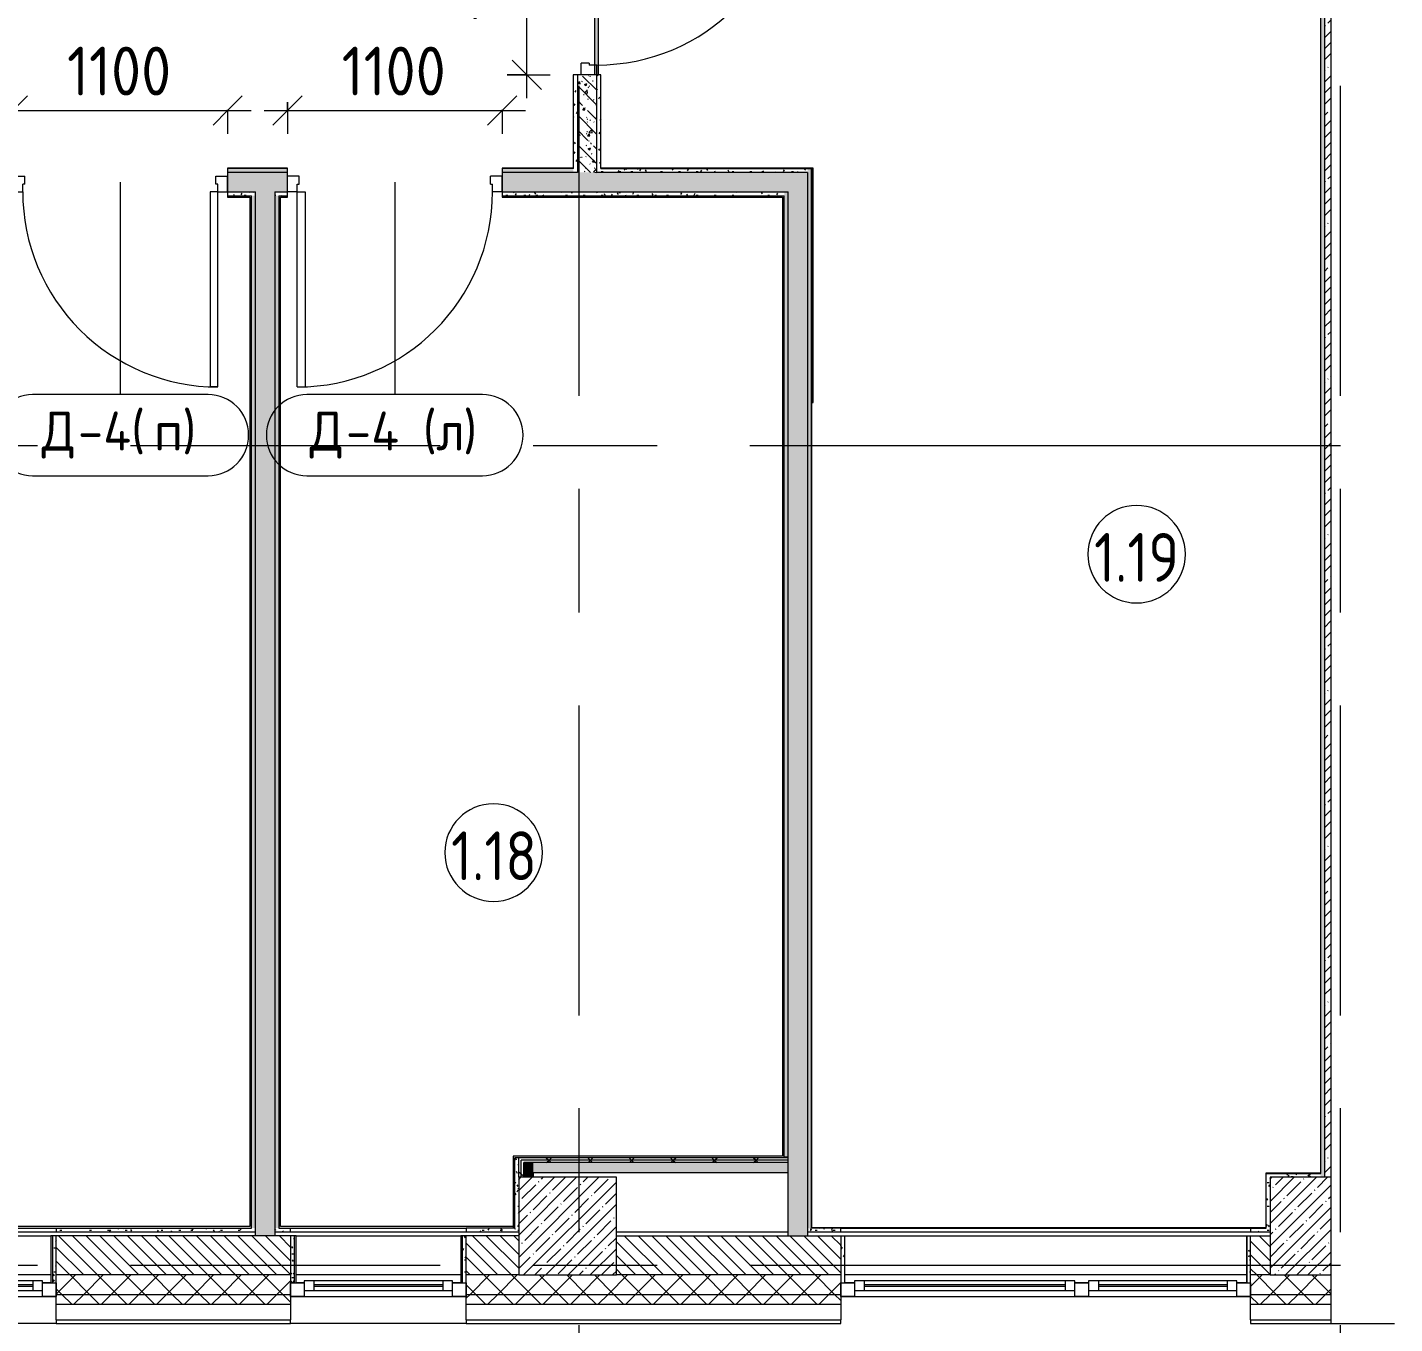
# Model space of a CAD drawing. Header units: millimetres. Extents: x 35848 to 85156, y -2706 to 28205.
# Drawn here: x 77832 to 84838, y 3300 to 9943 of the extents above; entities that cross this region are included whole.
import ezdxf

# ---------------------------------------------------------------- set-up
doc = ezdxf.new("R2010")
doc.units = ezdxf.units.MM
doc.linetypes.add('Осевая', pattern=[3175, 635, -476.25, 1587.5, -476.25])
for name, color, linetype, lineweight in [('A-ANNO-DIMS', 7, 'Continuous', 9), ('A-ANNO-DIMS-100', 7, 'Continuous', 9), ('A-AREA-IDEN', 7, 'Continuous', 9), ('A-DETL-GENF', 7, 'Continuous', 9), ('A-DOOR-IDEN', 7, 'Continuous', 9), ('A-GLAZ', 7, 'Continuous', 9), ('A-GLAZ-1', 7, 'Continuous', 13), ('A-WALL', 7, 'Continuous', 9), ('I-WALL', 7, 'Continuous', 9), ('S-COLS', 7, 'Continuous', 9), ('Ограждение', 7, 'Continuous', 9), ('Оси', 7, 'Continuous', 9), ('Оси-2', 7, 'Осевая', 9), ('Поручни', 7, 'Continuous', 9)]:
    doc.layers.add(name, color=color, linetype=linetype, lineweight=lineweight)
for name, color, linetype, lineweight, true_color in [('A-DOOR-1', 1, 'Continuous', 9, 0xff0000), ('A-DOOR-2', 1, 'Continuous', 13, 0xff0000), ('A-DOOR-FRAM-1', 1, 'Continuous', 13, 0xff0000), ('A-WALL-1', 7, 'Continuous', 9, 0x3c3c3c), ('A-WALL-FNSH-1', 7, 'Continuous', 9, 0x3c3c3c)]:
    doc.layers.add(name, color=color, linetype=linetype, lineweight=lineweight, true_color=true_color)
doc.styles.add('GOST Common', font='GOST_Common.ttf', dxfattribs={"height": 200})
doc.styles.add('GOST Common_1', font='GOST_Common.ttf', dxfattribs={"width": 0.9, "height": 250})
doc.styles.add('ISOCPEUR', font='isocpeur.ttf', dxfattribs={"width": 0.9, "height": 250})
doc.dimstyles.new('ISO-2_5_0_9К_БОЛЬШОЙ', dxfattribs={"dimscale": 304.8, "dimtxt": 248.995294, "dimasz": 0.492126, "dimexe": 0.393701, "dimexo": 0.984252, "dimgap": 0, "dimtad": 1, "dimdec": 0, "dimrnd": 10, "dimzin": 0, "dimdsep": 46, "dimtxsty": 'ISOCPEUR', "dimblk1": 'OBLIQUE', "dimblk2": 'OBLIQUE', "dimsah": 1, "dimcen": 0.09, "dimdle": 0.393701, "dimazin": 0, "dimtfac": 1, "dimtdec": 4, "dimtix": 1, "dimtmove": 0, "dimatfit": 3, "dimfxl": 1, "dimtvp": 1, "dimtolj": 1, "dimtzin": 0, "dimarcsym": 2})
pattern_1 = [(45, (0, 0), (-70.71068, 70.71068), []), (135, (0, 0), (-70.71068, -70.71068), [])]
pattern_2 = [(135, (0, 0), (-75.43415, -75.43415), [106.68, -17.78, 3.556, -17.78]), (135, (0, 75.39), (-75.43415, -75.43415), []), (50, (0, 0), (127.52922, -11.15758), [13.335, -146.685]), (355, (0, 0), (-24.66966, 133.74002), [10.668, -117.348]), (100.451, (10.63, -0.93), (102.85973, 122.58178), [11.333, -124.663]), (46.184, (0, 35.56), (189.75516, -29.43036), [20.002, -220.027]), (96.636, (15.81, 33.1), (166.1822, 173.1996), [17, -186.995]), (351.184, (0, 35.56), (166.18393, 173.19757), [16.002, -176.022]), (21, (17.78, 26.67), (106.13027, -71.58603), [13.335, -146.685]), (326, (17.78, 26.67), (43.26188, 128.93175), [10.668, -117.348]), (71.451, (26.62, 20.7), (149.39198, 57.34505), [11.333, -124.663]), (37.5, (0, 0), (2.162228, 59.188357), [3.353, -112.573, 3.353, -115.773, -117.793]), (37.5, (0, 0), (2.162228, 59.188357), [-235.052, 3.353, -114.44]), (7.5, (0, 0), (46.773857, 70.12615), [3.353, -64.567, 3.353, -109.906, -44.894]), (7.5, (0, 0), (46.773857, 70.12615), [-181.178, 3.353, -41.542]), (327.5, (-39.65, 0), (94.91367, -4.010093), [3.353, -41.097, 3.353, -135.331, -184.023]), (327.5, (-39.65, 0), (94.91367, -4.010093), [-183.134, 3.353, -180.67]), (317.5, (-57.43, 0), (103.69057, 17.79882), [3.353, -54.432, 3.353, -88.748, -130.683]), (317.5, (-57.43, 0), (103.69057, 17.79882), [-149.885, 3.353, -127.33])]
pattern_3 = [(0, (0, 0), (121.92, 30.48), [10.058, -81.382, 10.058, -81.382, -487.68]), (0, (0, 0), (121.92, 30.48), [-182.88, 10.058, -172.822, 10.058, -81.382, -213.36]), (0, (0, 0), (121.92, 30.48), [-457.2, 10.058, -50.902, 10.058, -142.342]), (120, (45.72, 15.24), (-87.356454, 90.345817), [10.058, -81.382, 10.058, -81.382, -487.68]), (120, (45.72, 15.24), (-87.356454, 90.345817), [-182.88, 10.058, -172.822, 10.058, -81.382, -213.36]), (120, (45.72, 15.24), (-87.356454, 90.345817), [-457.2, 10.058, -50.902, 10.058, -142.342]), (240, (60.96, 76.2), (-34.563546, -120.825817), [10.058, -81.382, 10.058, -81.382, -487.68]), (240, (60.96, 76.2), (-34.563546, -120.825817), [-182.88, 10.058, -172.822, 10.058, -81.382, -213.36]), (240, (60.96, 76.2), (-34.563546, -120.825817), [-457.2, 10.058, -50.902, 10.058, -142.342])]
pattern_4 = [(45, (0, 0), (-106.06602, 106.06602), []), (135, (0, 0), (-106.06602, -106.06602), [])]

# ---------------------------------------------------------------- blocks, each defined once
blk = doc.blocks.new('BSC_Колонна _Прямоугольная - 500х500-V12-План заполнения и маркировки дверных проемов 1 этажа в осях 12-23')
at = {"layer": 'S-COLS'}
h = blk.add_hatch(dxfattribs=at)
h.set_pattern_fill('FP_14', color=256, style=0, pattern_type=2)
h.set_pattern_definition([(45, (-80600, -3800), (-57.02463, 57.02463), []), (45, (-80542.975, -3800), (-57.02463, 57.02463), [100.806, -20.161, 3.353, -16.808])])
h.paths.add_polyline_path([(-250, -250), (250, -250), (250, 250), (-250, 250), (-250, -110.8)])
for p, q in [((250, 250), (-250, 250)), ((-250, 250), (-250, -250)), ((250, -250), (250, 250)), ((-250, -250), (250, -250))]:
    blk.add_line(p, q, dxfattribs=at)
blk = doc.blocks.new('110_Дверь_СКБ_1Ст_Внутренняя1 - Д-4 _п_ 1100x2100h_су мгн 2-33304581-План заполнения и маркировки дверных проемов 1 этажа в осях 12-23')
at = {"layer": 'A-DOOR-1'}
blk.add_arc((-487.5, 50), 1000, 360, 90, dxfattribs=at)
at = {"layer": 'A-DOOR-2'}
for p, q in [((-487.5, 1050), (-447.5, 1050)), ((-487.5, 1050), (-487.5, 50)), ((-447.5, 50), (-447.5, 1050)), ((-487.5, 50), (-447.5, 50))]:
    blk.add_line(p, q, dxfattribs=at)
at = {"layer": 'A-DOOR-FRAM-1'}
for p, q in [((-487.5, 50), (-537.5, 50)), ((-537.5, 50), (-537.5, -30)), ((-487.5, 50), (-487.5, 10)), ((-487.5, 10), (-477.5, 10)), ((-477.5, 10), (-477.5, -30)), ((502.5, 10), (512.5, 10)), ((502.5, 10), (502.5, -30)), ((562.5, 50), (512.5, 50)), ((512.5, 50), (512.5, 10)), ((562.5, 50), (562.5, -30)), ((-477.5, -30), (-537.5, -30)), ((562.5, -30), (502.5, -30))]:
    blk.add_line(p, q, dxfattribs=at)
blk = doc.blocks.new('110_Дверь_СКБ_1Ст_Внутренняя1 - Д-4 _л_ 1100x2100h_су мгн-33293497-План заполнения и маркировки дверных проемов 1 этажа в осях 12-23')
at = {"layer": 'A-DOOR-1'}
blk.add_arc((512.5, 50), 1000, 90, 180, dxfattribs=at)
at = {"layer": 'A-DOOR-2'}
for p, q in [((512.5, 1050), (472.5, 1050)), ((472.5, 50), (472.5, 1050)), ((512.5, 1050), (512.5, 50)), ((512.5, 50), (472.5, 50))]:
    blk.add_line(p, q, dxfattribs=at)
at = {"layer": 'A-DOOR-FRAM-1'}
for p, q in [((-537.5, 50), (-537.5, -30)), ((-537.5, 50), (-487.5, 50)), ((-487.5, 50), (-487.5, 10)), ((-477.5, 10), (-487.5, 10)), ((-477.5, 10), (-477.5, -30)), ((502.5, 10), (502.5, -30)), ((512.5, 10), (502.5, 10)), ((512.5, 50), (512.5, 10)), ((512.5, 50), (562.5, 50)), ((562.5, 50), (562.5, -30)), ((-537.5, -30), (-477.5, -30)), ((502.5, -30), (562.5, -30))]:
    blk.add_line(p, q, dxfattribs=at)
blk = doc.blocks.new('120_Окно_СКБ_1Ст - 120_Окно_СКБ_1Ст 900х2500_h_-19906774-План заполнения и маркировки дверных проемов 1 этажа в осях 12-23')
at = {"layer": 'A-GLAZ'}
for p, q in [((450, -5), (-450, -5)), ((-330, -55), (330, -55)), ((330, -65), (-330, -65)), ((-422, -75), (-380, -75)), ((380, -75), (422, -75))]:
    blk.add_line(p, q, dxfattribs=at)
at = {"layer": 'A-GLAZ-1'}
for p, q in [((-450, -75), (-450, -5)), ((-450, -5), (-380, -5)), ((-380, -5), (-380, -75)), ((380, -35), (-380, -35)), ((-380, -35), (-380, -85)), ((-330, -85), (-330, -35)), ((330, -85), (330, -35)), ((380, -75), (380, -5)), ((380, -5), (450, -5)), ((380, -85), (380, -35)), ((450, -5), (450, -75)), ((-380, -75), (-450, -75)), ((-380, -85), (380, -85)), ((450, -75), (380, -75))]:
    blk.add_line(p, q, dxfattribs=at)
blk = doc.blocks.new('120_Окно_СКБ_1Ст - 120_Окно_СКБ_1Ст 900х2500_h_-19906150-План заполнения и маркировки дверных проемов 1 этажа в осях 12-23')
at = {"layer": 'A-GLAZ'}
for p, q in [((450, -5), (-450, -5)), ((-330, -55), (330, -55)), ((330, -65), (-330, -65)), ((-422, -75), (-380, -75)), ((380, -75), (422, -75))]:
    blk.add_line(p, q, dxfattribs=at)
at = {"layer": 'A-GLAZ-1'}
for p, q in [((-450, -75), (-450, -5)), ((-450, -5), (-380, -5)), ((-380, -5), (-380, -75)), ((380, -35), (-380, -35)), ((-380, -35), (-380, -85)), ((-330, -85), (-330, -35)), ((330, -85), (330, -35)), ((380, -75), (380, -5)), ((380, -5), (450, -5)), ((380, -85), (380, -35)), ((450, -5), (450, -75)), ((-380, -75), (-450, -75)), ((-380, -85), (380, -85)), ((450, -75), (380, -75))]:
    blk.add_line(p, q, dxfattribs=at)
blk = doc.blocks.new('120_Окно_СКБ_2Ст - 120_Окно_СКБ_2Ст 2100х2500 _мал створка СЛЕВА_-19967351-План заполнения и маркировки дверных проемов 1 этажа в осях 12-23')
at = {"layer": 'A-GLAZ'}
for p, q in [((1050, -5), (-1050, -5)), ((-930, -55), (-270, -55)), ((-270, -65), (-930, -65)), ((-100, -55), (930, -55)), ((930, -65), (-100, -65)), ((-1030, -75), (-980, -75)), ((-220, -75), (-150, -75)), ((980, -75), (1030, -75))]:
    blk.add_line(p, q, dxfattribs=at)
at = {"layer": 'A-GLAZ-1'}
for p, q in [((-1050, -75), (-1050, -5)), ((-1050, -5), (-980, -5)), ((-980, -5), (-980, -75)), ((-220, -35), (-980, -35)), ((-980, -35), (-980, -85)), ((-930, -85), (-930, -35)), ((-270, -85), (-270, -35)), ((-220, -75), (-220, -5)), ((-220, -5), (-150, -5)), ((-220, -85), (-220, -35)), ((-150, -5), (-150, -75)), ((980, -35), (-150, -35)), ((-150, -35), (-150, -85)), ((-100, -85), (-100, -35)), ((930, -85), (930, -35)), ((980, -75), (980, -5)), ((980, -5), (1050, -5)), ((980, -85), (980, -35)), ((1050, -5), (1050, -75)), ((-980, -75), (-1050, -75)), ((-980, -85), (-220, -85)), ((-150, -75), (-220, -75)), ((-150, -85), (980, -85)), ((1050, -75), (980, -75))]:
    blk.add_line(p, q, dxfattribs=at)
blk = doc.blocks.new('BSC_Колонна _Прямоугольная - 500х500-V48-План заполнения и маркировки дверных проемов 1 этажа в осях 12-23')
at = {"layer": 'S-COLS'}
h = blk.add_hatch(dxfattribs=at)
h.set_pattern_fill('FP_55', color=256, style=0, pattern_type=2)
h.set_pattern_definition([(45, (-84450, -3800), (-57.02463, 57.02463), []), (45, (-84392.975, -3800), (-57.02463, 57.02463), [100.806, -20.161, 3.353, -16.808])])
h.paths.add_polyline_path([(-250, -250), (60.7, -250), (60.7, 250), (-250, 250), (-250, -110.8)])
for p, q in [((60.7, 250), (-250, 250)), ((-250, 250), (-250, -250)), ((-250, -250), (60.7, -250))]:
    blk.add_line(p, q, dxfattribs=at)
blk = doc.blocks.new('Ограждение - Ограждение-33123351-План заполнения и маркировки дверных проемов 1 этажа в осях 12-23')
at = {"layer": 'Ограждение'}
blk.add_hatch(color=256, dxfattribs=at).paths.add_polyline_path([(80737.7, 9700), (80757.7, 9700), (80757.7, 10800), (80737.7, 10800), (80737.7, 9994.4)])
at = {"layer": 'Поручни'}
for p, q in [((80737.7, 10800), (80737.7, 9700)), ((80757.7, 9700), (80757.7, 10800))]:
    blk.add_line(p, q, dxfattribs=at)
blk = doc.blocks.new('DET_L_Линия разрыва - М100-30654842-План заполнения и маркировки дверных проемов 1 этажа в осях 12-23')
at = {"layer": 'A-DETL-GENF'}
blk.add_line((11739.9, 0), (0, 0), dxfattribs=at)
blk = doc.blocks.new('М_двери - Типоразмер_рамка-25223575-План заполнения и маркировки дверных проемов 1 этажа в осях 12-23')
at = {"layer": 'A-DOOR-IDEN'}
for p, q in [((4.496, 2.08), (-4.496, 2.08)), ((-4.496, -2.08), (4.496, -2.08))]:
    blk.add_line(p, q, dxfattribs=at)
for centre, start, end in [((-4.496, 0), 90, 270), ((4.496, 0), 270, 90)]:
    blk.add_arc(centre, 2.08, start, end, dxfattribs=at)
blk = doc.blocks.new('DIMBLOCK58-План заполнения и маркировки дверных проемов 1 этажа в осях 12-23')
at = {"layer": 'A-ANNO-DIMS-100', "lineweight": 20}
for p, q in [((77758, 9517.4), (77833, 9592.4)), ((78858, 9517.4), (78933, 9592.4)), ((77758, 9517.4), (77683, 9442.4)), ((78858, 9517.4), (78783, 9442.4))]:
    blk.add_line(p, q, dxfattribs=at)
at = {"layer": 'A-ANNO-DIMS-100'}
for p, q in [((77758, 9560), (77758, 9397.4)), ((77758, 9517.4), (77758, 9560)), ((77638, 9517.4), (78978, 9517.4)), ((78858, 9520), (78858, 9397.4)), ((78858, 9517.4), (78858, 9520))]:
    blk.add_line(p, q, dxfattribs=at)
at = {"layer": 'A-ANNO-DIMS-100', "color": 0, "insert": (78035.1, 9844), "char_height": 250, "width": 655.049, "attachment_point": 1, "line_spacing_factor": 1.149209, "style": 'ISOCPEUR'}
blk.add_mtext('1100', dxfattribs=at)
blk = doc.blocks.new('_Oblique')
at = {"color": 0, "linetype": 'ByBlock', "lineweight": -2}
blk.add_line((-0.5, -0.5), (0.5, 0.5), dxfattribs=at)
blk = doc.blocks.new('DIMBLOCK59-План заполнения и маркировки дверных проемов 1 этажа в осях 12-23')
at = {"layer": 'A-ANNO-DIMS-100', "lineweight": 20}
for p, q in [((80391, 10800), (80316, 10875)), ((80391, 10800), (80466, 10725)), ((80391, 9700), (80316, 9775)), ((80391, 9700), (80466, 9625))]:
    blk.add_line(p, q, dxfattribs=at)
at = {"layer": 'A-ANNO-DIMS-100'}
for p, q in [((80391, 9580), (80391, 10920)), ((80330, 10800), (80511, 10800)), ((80391, 10800), (80330, 10800)), ((80290, 9700), (80511, 9700)), ((80391, 9700), (80290, 9700))]:
    blk.add_line(p, q, dxfattribs=at)
at = {"layer": 'A-ANNO-DIMS-100', "color": 0, "insert": (80064.4, 9977.1), "char_height": 250, "width": 655.049, "attachment_point": 1, "rotation": 90, "line_spacing_factor": 1.149209, "style": 'ISOCPEUR'}
blk.add_mtext('1100', dxfattribs=at)
blk = doc.blocks.new('DIMBLOCK60-План заполнения и маркировки дверных проемов 1 этажа в осях 12-23')
at = {"layer": 'A-ANNO-DIMS-100', "lineweight": 20}
for p, q in [((79165, 9517.4), (79240, 9592.4)), ((80265, 9517.4), (80340, 9592.4)), ((79165, 9517.4), (79090, 9442.4)), ((80265, 9517.4), (80190, 9442.4))]:
    blk.add_line(p, q, dxfattribs=at)
at = {"layer": 'A-ANNO-DIMS-100'}
for p, q in [((79165, 9560), (79165, 9397.4)), ((79165, 9517.4), (79165, 9560)), ((79045, 9517.4), (80385, 9517.4)), ((80265, 9520), (80265, 9397.4)), ((80265, 9517.4), (80265, 9520))]:
    blk.add_line(p, q, dxfattribs=at)
at = {"layer": 'A-ANNO-DIMS-100', "color": 0, "insert": (79442.1, 9844), "char_height": 250, "width": 655.049, "attachment_point": 1, "line_spacing_factor": 1.149209, "style": 'ISOCPEUR'}
blk.add_mtext('1100', dxfattribs=at)
blk = doc.blocks.new('Марка_Помещения - Номер-25198446-План заполнения и маркировки дверных проемов 1 этажа в осях 12-23')
at = {"layer": 'A-AREA-IDEN'}
for start, end in [(360, 180), (180, 360)]:
    blk.add_arc((0, 0), 2.5, start, end, dxfattribs=at)

msp = doc.modelspace()

# ---------------------------------------------------------------- hatches: boundary and pattern name
at = {"layer": 'A-WALL'}
h = msp.add_hatch(dxfattribs=at)
h.set_pattern_fill('FP_21', color=256, style=0, pattern_type=2)
h.set_pattern_definition([(135, (0, 0), (-35.35534, -35.35534), [])])
h.paths.add_polyline_path([(84200, 3550), (84200, 3750), (84100, 3750), (84100, 3550)])
h.paths.add_polyline_path([(81933.4, 3550), (82000, 3550), (82000, 3750), (80850, 3750), (80850, 3550)])
h.paths.add_polyline_path([(80350, 3550), (80350, 3750), (80080.5, 3750), (80080.5, 3550)])
h.paths.add_polyline_path([(77080, 3550), (77080, 3750), (75980, 3750), (75980, 3550), (76123.6, 3550)])
h.paths.add_polyline_path([(77980, 3550), (79180.5, 3550), (79180.5, 3750), (77980, 3750), (77980, 3689.2)])
h = msp.add_hatch(dxfattribs=at)
h.set_pattern_fill('FP_17', color=256, style=0, pattern_type=2)
h.set_pattern_definition(pattern_1)
h.paths.add_polyline_path([(81933.4, 3450), (82000, 3450), (82000, 3550), (80080.5, 3550), (80080.5, 3450)])
h.paths.add_polyline_path([(84510.7, 3450), (84510.7, 3550), (84100, 3550), (84100, 3450), (84200, 3450)])
h.paths.add_polyline_path([(75858, 3450), (77080, 3450), (77080, 3550), (75858, 3550)])
h.paths.add_polyline_path([(77980, 3450), (79180.5, 3450), (79180.5, 3550), (77980, 3550)])
h = msp.add_hatch(dxfattribs=at)
h.set_pattern_fill('FP_17', color=256, style=0, pattern_type=2)
h.set_pattern_definition(pattern_1)
h.paths.add_polyline_path([(79180.5, 3400), (79180.5, 3450), (77980, 3450), (77980, 3400), (79028.5, 3400)])
h.paths.add_polyline_path([(76123.6, 3400), (77080, 3400), (77080, 3450), (75858, 3450), (75858, 3400)])
h.paths.add_polyline_path([(84100, 3400), (84510.7, 3400), (84510.7, 3450), (84100, 3450)])
h.paths.add_polyline_path([(81933.4, 3400), (82000, 3400), (82000, 3450), (80080.5, 3450), (80080.5, 3400)])
at = {"layer": 'I-WALL'}
h = msp.add_hatch(dxfattribs=at)
h.set_pattern_fill('FP_58', color=256, style=0, pattern_type=2)
h.set_pattern_definition(pattern_3)
h.paths.add_polyline_path([(80650, 9200), (80650, 9700), (80630, 9700), (80630, 9200)])
h.paths.add_polyline_path([(80650, 10800), (80650, 10880), (80630, 10880), (80630, 10800)])
h = msp.add_hatch(dxfattribs=at)
h.set_pattern_fill('FP_22', color=256, style=0, pattern_type=2)
h.set_pattern_definition(pattern_2)
h.paths.add_polyline_path([(80650, 9200), (80750, 9200), (80750, 9700), (80650, 9700)])
h.paths.add_polyline_path([(80750, 10800), (80750, 10900), (80650, 10900), (80650, 10800)])
h = msp.add_hatch(dxfattribs=at)
h.set_pattern_fill('FP_58', color=256, style=0, pattern_type=2)
h.set_pattern_definition(pattern_3)
h.paths.add_polyline_path([(80770, 9200), (80770, 9700), (80750, 9700), (80750, 9200)])
h.paths.add_polyline_path([(80750, 10800), (80770, 10800), (80770, 10900), (80750, 10900)])
h = msp.add_hatch(dxfattribs=at)
h.set_pattern_fill('FP_58', color=256, style=0, pattern_type=2)
h.set_pattern_definition(pattern_3)
h.paths.add_polyline_path([(84460, 4050), (84480, 4050), (84480, 10880), (84460, 10879), (84460, 4070)])
h = msp.add_hatch(dxfattribs=at)
h.set_pattern_fill('FP_1', color=256, style=0, pattern_type=2)
h.set_pattern_definition([(45, (0, 0), (-57.02463, 57.02463), []), (45, (57.025, 0), (-57.02463, 57.02463), [100.806, -20.161, 3.353, -16.808])])
h.paths.add_polyline_path([(84480, 4050), (84510.7, 4050), (84510.7, 10900), (84480, 10900), (84480, 8019.6)])
h = msp.add_hatch(dxfattribs=at)
h.set_pattern_fill('FP_22', color=256, style=0, pattern_type=2)
h.set_pattern_definition(pattern_2)
h.paths.add_polyline_path([(79000.5, 9100), (79165, 9100), (79165, 9200), (78858, 9200), (78858, 9100)])
h.paths.add_polyline_path([(81730, 9100), (81830, 9100), (81830, 9200), (80265, 9200), (80265, 9100), (80480.9, 9100)])
h.paths.add_polyline_path([(77758, 9100), (77758, 9200), (76930, 9200), (76930, 9100), (77576, 9100)])
h.paths.add_polyline_path([(75700, 9100), (75980, 9100), (75980, 9200), (75700, 9200)])
h = msp.add_hatch(dxfattribs=at)
h.set_pattern_fill('FP_58', color=256, style=0, pattern_type=2)
h.set_pattern_definition(pattern_3)
h.paths.add_polyline_path([(78858, 9200), (79165, 9200), (79165, 9220), (78858, 9220)])
h.paths.add_polyline_path([(80630, 9200), (80630, 9220), (80265, 9220), (80265, 9200), (80480.9, 9200)])
h.paths.add_polyline_path([(76930, 9200), (77758, 9200), (77758, 9220), (76930, 9220)])
h.paths.add_polyline_path([(75710, 9200), (75980, 9200), (75980, 9220), (75710, 9220)])
h = msp.add_hatch(dxfattribs=at)
h.set_pattern_fill('FP_58', color=256, style=0, pattern_type=2)
h.set_pattern_definition(pattern_3)
h.paths.add_polyline_path([(80770, 9200), (81830, 9200), (81830, 9220), (80770, 9220)])
h = msp.add_hatch(dxfattribs=at)
h.set_pattern_fill('FP_58', color=256, style=0, pattern_type=2)
h.set_pattern_definition(pattern_3)
h.paths.add_polyline_path([(81850, 3790), (81850, 9220), (81830, 9220), (81830, 3790)])
h = msp.add_hatch(dxfattribs=at)
h.set_pattern_fill('FP_58', color=256, style=0, pattern_type=2)
h.set_pattern_definition(pattern_3)
h.paths.add_polyline_path([(77440.9, 9080), (77758, 9080), (77758, 9100), (77440.9, 9100)])
h.paths.add_polyline_path([(79000.5, 9080), (79000.5, 9100), (78858, 9100), (78858, 9080), (78980.5, 9080)])
h = msp.add_hatch(dxfattribs=at)
h.set_pattern_fill('FP_58', color=256, style=0, pattern_type=2)
h.set_pattern_definition(pattern_3)
h.paths.add_polyline_path([(79000.5, 3790), (79000.5, 9080), (78980.5, 9080), (78980.5, 3790)])
h = msp.add_hatch(dxfattribs=at)
h.set_pattern_fill('FP_22', color=256, style=0, pattern_type=2)
h.set_pattern_definition(pattern_2)
h.paths.add_polyline_path([(79100.5, 3750), (79100.5, 9100), (79000.5, 9100), (79000.5, 3750), (79028.5, 3750)])
h = msp.add_hatch(dxfattribs=at)
h.set_pattern_fill('FP_58', color=256, style=0, pattern_type=2)
h.set_pattern_definition(pattern_3)
h.paths.add_polyline_path([(79120.5, 9080), (79165, 9080), (79165, 9100), (79100.5, 9100), (79100.5, 9080)])
h.paths.add_polyline_path([(81710, 9080), (81710, 9100), (80265, 9100), (80265, 9080), (81689.1, 9080)])
h = msp.add_hatch(dxfattribs=at)
h.set_pattern_fill('FP_58', color=256, style=0, pattern_type=2)
h.set_pattern_definition(pattern_3)
h.paths.add_polyline_path([(79100.5, 3790), (79120.5, 3790), (79120.5, 9080), (79100.5, 9080), (79100.5, 4771.8)])
h = msp.add_hatch(dxfattribs=at)
h.set_pattern_fill('FP_58', color=256, style=0, pattern_type=2)
h.set_pattern_definition(pattern_3)
h.paths.add_polyline_path([(81710, 4155.5), (81730, 4155.5), (81730, 9100), (81710, 9100), (81710, 5854.4)])
h = msp.add_hatch(dxfattribs=at)
h.set_pattern_fill('FP_22', color=256, style=0, pattern_type=2)
h.set_pattern_definition(pattern_2)
h.paths.add_polyline_path([(81730, 3750), (81830, 3750), (81830, 9100), (81730, 9100), (81730, 5854.4)])
h = msp.add_hatch(dxfattribs=at)
h.set_pattern_fill('FP_58', color=256, style=0, pattern_type=2)
h.set_pattern_definition(pattern_3)
h.paths.add_polyline_path([(80350, 3790), (80350, 4150), (80330, 4150), (80330, 3790)])
h = msp.add_hatch(dxfattribs=at)
h.set_pattern_fill('FP_59', color=256, style=0, pattern_type=2)
h.set_pattern_definition(pattern_4)
h.paths.add_polyline_path([(80362.5, 4050), (80362.5, 4150), (80350, 4150), (80350, 4050)])
h = msp.add_hatch(dxfattribs=at)
h.set_pattern_fill('FP_59', color=256, style=0, pattern_type=2)
h.set_pattern_definition(pattern_4)
h.paths.add_polyline_path([(80362.5, 4137.5), (81730, 4137.5), (81730, 4150), (80362.5, 4150)])
h = msp.add_hatch(dxfattribs=at)
h.set_pattern_fill('FP_59', color=256, style=0, pattern_type=2)
h.set_pattern_definition(pattern_4)
h.paths.add_polyline_path([(80362.5, 4050), (80375, 4050), (80375, 4137.5), (80362.5, 4137.5)])
h = msp.add_hatch(dxfattribs=at)
h.set_pattern_fill('FP_59', color=256, style=0, pattern_type=2)
h.set_pattern_definition(pattern_4)
h.paths.add_polyline_path([(80480.9, 4125), (81730, 4125), (81730, 4137.5), (80375, 4137.5), (80375, 4125), (80425, 4125)])
for points in [[(80425, 4050), (80425, 4125), (80375, 4125), (80375, 4050)], [(80480.9, 4075), (81730, 4075), (81730, 4125), (80425, 4125), (80425, 4075)]]:
    msp.add_hatch(color=256, dxfattribs=at).paths.add_polyline_path(points)
h = msp.add_hatch(dxfattribs=at)
h.set_pattern_fill('FP_58', color=256, style=0, pattern_type=2)
h.set_pattern_definition(pattern_3)
h.paths.add_polyline_path([(84460, 4050), (84459, 4070), (84180, 4070), (84180, 4050), (84200, 4050)])
h = msp.add_hatch(dxfattribs=at)
h.set_pattern_fill('FP_58', color=256, style=0, pattern_type=2)
h.set_pattern_definition(pattern_3)
h.paths.add_polyline_path([(84200, 3770), (84200, 4050), (84180, 4050), (84180, 3770)])
h = msp.add_hatch(dxfattribs=at)
h.set_pattern_fill('FP_58', color=256, style=0, pattern_type=2)
h.set_pattern_definition(pattern_3)
h.paths.add_polyline_path([(79000.5, 3770), (79000.5, 3790), (77980, 3790), (77980, 3770)])
h.paths.add_polyline_path([(77080, 3770), (77080, 3790), (76254.4, 3790), (76254.4, 3770), (76849.8, 3770)])
h = msp.add_hatch(dxfattribs=at)
h.set_pattern_fill('FP_58', color=256, style=0, pattern_type=2)
h.set_pattern_definition(pattern_3)
h.paths.add_polyline_path([(79180.5, 3770), (79180.5, 3790), (79100.5, 3790), (79100.5, 3770)])
h.paths.add_polyline_path([(80080.5, 3770), (80350, 3770), (80350, 3790), (80080.5, 3790)])
h = msp.add_hatch(dxfattribs=at)
h.set_pattern_fill('FP_58', color=256, style=0, pattern_type=2)
h.set_pattern_definition(pattern_3)
h.paths.add_polyline_path([(81830, 3770), (82000, 3770), (82000, 3790), (81830, 3790)])
h.paths.add_polyline_path([(84180, 3770), (84179, 3790), (84100, 3790), (84100, 3770)])
h = msp.add_hatch(dxfattribs=at)
h.set_pattern_fill('FP_58', color=256, style=0, pattern_type=2)
h.set_pattern_definition(pattern_3)
h.paths.add_polyline_path([(77980, 3510), (77980, 3750), (77960, 3750), (77960, 3510)])
h = msp.add_hatch(dxfattribs=at)
h.set_pattern_fill('FP_58', color=256, style=0, pattern_type=2)
h.set_pattern_definition(pattern_3)
h.paths.add_polyline_path([(79180.5, 3510), (79200.5, 3510), (79200.5, 3750), (79180.5, 3750), (79180.5, 3689.2)])
h = msp.add_hatch(dxfattribs=at)
h.set_pattern_fill('FP_58', color=256, style=0, pattern_type=2)
h.set_pattern_definition(pattern_3)
h.paths.add_polyline_path([(80060.5, 3510), (80080.5, 3510), (80080.5, 3750), (80060.5, 3750), (80060.5, 3689.2)])
h = msp.add_hatch(dxfattribs=at)
h.set_pattern_fill('FP_58', color=256, style=0, pattern_type=2)
h.set_pattern_definition(pattern_3)
h.paths.add_polyline_path([(82000, 3510), (82020, 3510), (82020, 3750), (82000, 3750), (82000, 3689.2)])
h = msp.add_hatch(dxfattribs=at)
h.set_pattern_fill('FP_58', color=256, style=0, pattern_type=2)
h.set_pattern_definition(pattern_3)
h.paths.add_polyline_path([(84080, 3510), (84100, 3510), (84100, 3750), (84080, 3750), (84080, 3689.2)])

# ---------------------------------------------------------------- linework, layer by layer
at = {"layer": 'A-DOOR-IDEN'}
for p, q in [((78308, 9150), (78308, 8061.2)), ((79715, 9150), (79714.2, 8061.2))]:
    msp.add_line(p, q, dxfattribs=at)
at = {"layer": 'A-WALL'}
for p, q in [((84460, 4070), (84460, 10880)), ((80630, 9220), (80630, 9700)), ((80770, 9220), (80770, 9700)), ((80630, 9220), (80265, 9220)), ((80770, 9220), (81850, 9220)), ((81850, 3790), (81850, 9220)), ((78858, 9080), (78980.5, 9080)), ((78980.5, 3790), (78980.5, 9080)), ((79120.5, 9080), (79165, 9080)), ((79120.5, 9080), (79120.5, 3790)), ((80265, 9080), (81710, 9080)), ((81710, 4155.5), (81710, 9080)), ((80362.5, 4050), (80362.5, 4137.5)), ((81730, 4137.5), (80362.5, 4137.5)), ((80375, 4050), (80375, 4125)), ((81730, 4125), (80375, 4125)), ((84180, 4070), (84460, 4070)), ((84180, 3790), (84180, 4050)), ((77980, 3790), (78980.5, 3790)), ((79120.5, 3790), (79180.5, 3790)), ((80330, 3790), (80080.5, 3790)), ((80330, 3790), (80330, 3798)), ((82000, 3790), (81850, 3790)), ((84100, 3790), (84180, 3790)), ((77108, 3750), (77952, 3750)), ((79208.5, 3750), (80052.5, 3750)), ((80850, 3750), (84200, 3750)), ((79180.5, 3550), (77980, 3550)), ((80350, 3550), (80080.5, 3550)), ((82000, 3550), (80850, 3550)), ((84200, 3550), (84100, 3550)), ((77980, 3450), (79180.5, 3450)), ((80080.5, 3450), (82000, 3450)), ((84100, 3450), (84510.7, 3450)), ((77980, 3400), (79180.5, 3400)), ((80080.5, 3400), (82000, 3400)), ((84100, 3400), (84510.7, 3400)), ((77980, 3300), (77080, 3300)), ((77980, 3320), (79180.5, 3320)), ((80080.5, 3300), (79180.5, 3300)), ((80080.5, 3320), (82000, 3320)), ((84100, 3320), (84510.7, 3320))]:
    msp.add_line(p, q, dxfattribs=at)
at = {"layer": 'A-WALL-1'}
for p, q in [((84480, 4050), (84480, 10900)), ((80770, 9700), (80630, 9700)), ((80650, 9700), (80650, 9200)), ((80750, 9200), (80750, 9700)), ((78858, 9220), (78858, 9080)), ((79165, 9220), (78858, 9220)), ((79165, 9200), (78858, 9200)), ((79165, 9080), (79165, 9220)), ((80265, 9220), (80265, 9080)), ((80650, 9200), (80265, 9200)), ((81830, 9200), (80750, 9200)), ((81830, 9200), (81830, 3750)), ((78858, 9100), (79000.5, 9100)), ((79000.5, 3750), (79000.5, 9100)), ((79100.5, 9100), (79165, 9100)), ((79100.5, 9100), (79100.5, 3750)), ((80265, 9100), (81730, 9100)), ((81730, 3750), (81730, 9100)), ((81730, 4150), (80330, 4150)), ((80350, 4050), (80350, 4150)), ((81710, 4155.5), (81730, 4155.5)), ((80425, 4050), (80425, 4075)), ((80425, 4075), (81730, 4075)), ((77980, 3790), (77980, 3770)), ((79180.5, 3770), (79180.5, 3790)), ((80080.5, 3790), (80080.5, 3770)), ((82000, 3770), (82000, 3790)), ((84100, 3790), (84100, 3770)), ((79200.5, 3750), (77960, 3750)), ((77960, 3750), (77960, 3510)), ((77980, 3770), (79000.5, 3770)), ((77980, 3320), (77980, 3750)), ((79100.5, 3770), (79180.5, 3770)), ((79180.5, 3750), (79180.5, 3320)), ((79200.5, 3510), (79200.5, 3750)), ((80350, 3750), (80060.5, 3750)), ((80060.5, 3750), (80060.5, 3510)), ((80080.5, 3770), (80350, 3770)), ((80080.5, 3320), (80080.5, 3750)), ((81830, 3770), (82000, 3770)), ((82000, 3750), (82000, 3320)), ((82020, 3510), (82020, 3750)), ((84080, 3750), (84080, 3510)), ((84100, 3770), (84200, 3770)), ((84100, 3320), (84100, 3750)), ((77960, 3510), (77980, 3510)), ((79180.5, 3510), (79200.5, 3510)), ((80060.5, 3510), (80080.5, 3510)), ((82000, 3510), (82020, 3510)), ((84080, 3510), (84100, 3510))]:
    msp.add_line(p, q, dxfattribs=at)
at = {"layer": 'A-WALL-FNSH-1'}
for p, q in [((84459, 10879), (84459, 4071)), ((80630, 9700), (80629, 9700)), ((80629, 9700), (80629, 9221)), ((80771, 9700), (80770, 9700)), ((80771, 9221), (80771, 9700)), ((79165, 9221), (78858, 9221)), ((78858, 9221), (78858, 9220)), ((79165, 9220), (79165, 9221)), ((80629, 9221), (80265, 9221)), ((80265, 9221), (80265, 9220)), ((81850, 9221), (80771, 9221)), ((81850, 9220), (81850, 9221)), ((78858, 9080), (78858, 9072)), ((78858, 9072), (78972.5, 9072)), ((78972.5, 9072), (78972.5, 3798)), ((79128.5, 9072), (79165, 9072)), ((79128.5, 3798), (79128.5, 9072)), ((79165, 9072), (79165, 9080)), ((80265, 9080), (80265, 9072)), ((80265, 9072), (81702, 9072)), ((81702, 9072), (81702, 4158)), ((81851, 8021), (81850, 8021)), ((81851, 3791), (81851, 8021)), ((80322, 4158), (80322, 3790)), ((81702, 4158), (80322, 4158)), ((80330, 3798), (80330, 4150)), ((81710, 4150), (81710, 4155.5)), ((84459, 4071), (84179, 4071)), ((84179, 4071), (84179, 3791)), ((84180, 4050), (84180, 4070)), ((78972.5, 3798), (76282.4, 3798)), ((76310.1, 3790), (77980, 3790)), ((80330, 3798), (79128.5, 3798)), ((79180.5, 3790), (80080.5, 3790)), ((84179, 3791), (81851, 3791)), ((77952, 3750), (77952, 3510)), ((77960, 3750), (77952, 3750)), ((79208.5, 3750), (79200.5, 3750)), ((79208.5, 3510), (79208.5, 3750)), ((80052.5, 3750), (80052.5, 3510)), ((80060.5, 3750), (80052.5, 3750)), ((82021, 3510), (82021, 3750)), ((84079, 3750), (84079, 3510)), ((77952, 3510), (77960, 3510)), ((79200.5, 3510), (79208.5, 3510)), ((80052.5, 3510), (80060.5, 3510)), ((82020, 3510), (82021, 3510)), ((84079, 3510), (84080, 3510)), ((77980, 3320), (77980, 3300)), ((77980, 3300), (79180.5, 3300)), ((79180.5, 3300), (79180.5, 3320)), ((80080.5, 3320), (80080.5, 3300)), ((80080.5, 3300), (82000, 3300)), ((82000, 3300), (82000, 3320)), ((84100, 3320), (84100, 3300)), ((84100, 3300), (84838.3, 3300))]:
    msp.add_line(p, q, dxfattribs=at)
at = {"layer": 'I-WALL'}
for p, q in [((81851, 9221), (81851, 8021)), ((81859, 9221), (81851, 9221)), ((81859, 8021), (81859, 9221)), ((81851, 8021), (81859, 8021)), ((82000, 3790), (84100, 3790)), ((77080, 3770), (77980, 3770)), ((79180.5, 3770), (80080.5, 3770)), ((80850, 3770), (81730, 3770)), ((82000, 3770), (84100, 3770)), ((77952, 3550), (77108, 3550)), ((80052.5, 3550), (79208.5, 3550)), ((84080, 3550), (82020, 3550))]:
    msp.add_line(p, q, dxfattribs=at)
at = {"layer": 'Оси'}
for p, q in [((82060, 7800), (84560, 7800)), ((82060, 3600), (84560, 3600))]:
    msp.add_line(p, q, dxfattribs=at)
at = {"layer": 'Оси-2'}
for p, q in [((80660, 593.7), (80660, 24890.1)), ((84560, 593.7), (84560, 19415.1)), ((39148.5, 7800), (82060, 7800)), ((39148.5, 3600), (82060, 3600))]:
    msp.add_line(p, q, dxfattribs=at)

# ---------------------------------------------------------------- block references
at = {"layer": 'A-AREA-IDEN', "xscale": 99.99999999999993, "yscale": 99.99999999999993, "zscale": 99.99999999999993}
for p in [(83516.1, 7243.1), (80220.8, 5714)]:
    msp.add_blockref('Марка_Помещения - Номер-25198446-План заполнения и маркировки дверных проемов 1 этажа в осях 12-23', p, dxfattribs=at)
at = {"layer": 'A-DETL-GENF', "rotation": 90.00000000000031}
msp.add_blockref('DET_L_Линия разрыва - М100-30654842-План заполнения и маркировки дверных проемов 1 этажа в осях 12-23', (84510.7, 3301.1), dxfattribs=at)
at = {"layer": 'A-DOOR-1'}
for name, p, rotation in [('110_Дверь_СКБ_1Ст_Внутренняя1 - Д-4 _п_ 1100x2100h_су мгн 2-33304581-План заполнения и маркировки дверных проемов 1 этажа в осях 12-23', (80700, 10262.5), 269.9999999999998), ('110_Дверь_СКБ_1Ст_Внутренняя1 - Д-4 _п_ 1100x2100h_су мгн 2-33304581-План заполнения и маркировки дверных проемов 1 этажа в осях 12-23', (78320.5, 9150), 180), ('110_Дверь_СКБ_1Ст_Внутренняя1 - Д-4 _л_ 1100x2100h_су мгн-33293497-План заполнения и маркировки дверных проемов 1 этажа в осях 12-23', (79727.5, 9150), 180)]:
    msp.add_blockref(name, p, dxfattribs=dict(at, rotation=rotation))
at = {"layer": 'A-DOOR-IDEN', "xscale": 99.99999999999993, "yscale": 99.99999999999993, "zscale": 99.99999999999993}
for p in [(78308, 7853.2), (79714.2, 7853.2)]:
    msp.add_blockref('М_двери - Типоразмер_рамка-25223575-План заполнения и маркировки дверных проемов 1 этажа в осях 12-23', p, dxfattribs=at)
at = {"layer": 'A-GLAZ', "rotation": 180}
for name, p in [('120_Окно_СКБ_1Ст - 120_Окно_СКБ_1Ст 900х2500_h_-19906774-План заполнения и маркировки дверных проемов 1 этажа в осях 12-23', (77530, 3435)), ('120_Окно_СКБ_1Ст - 120_Окно_СКБ_1Ст 900х2500_h_-19906150-План заполнения и маркировки дверных проемов 1 этажа в осях 12-23', (79630.5, 3435)), ('120_Окно_СКБ_2Ст - 120_Окно_СКБ_2Ст 2100х2500 _мал створка СЛЕВА_-19967351-План заполнения и маркировки дверных проемов 1 этажа в осях 12-23', (83050, 3435))]:
    msp.add_blockref(name, p, dxfattribs=at)
at = {"layer": 'S-COLS'}
for name, p in [('BSC_Колонна _Прямоугольная - 500х500-V12-План заполнения и маркировки дверных проемов 1 этажа в осях 12-23', (80600, 3800)), ('BSC_Колонна _Прямоугольная - 500х500-V48-План заполнения и маркировки дверных проемов 1 этажа в осях 12-23', (84450, 3800))]:
    msp.add_blockref(name, p, dxfattribs=at)
at = {"layer": 'Поручни'}
msp.add_blockref('Ограждение - Ограждение-33123351-План заполнения и маркировки дверных проемов 1 этажа в осях 12-23', (0, 0), dxfattribs=at)

# ---------------------------------------------------------------- texts
at = {"layer": 'A-AREA-IDEN', "char_height": 250, "width": 548.354, "attachment_point": 1, "style": 'GOST Common_1'}
for s, insert in [('1.19', (83298, 7351.7)), ('1.18', (80002.8, 5822.6))]:
    msp.add_mtext(s, dxfattribs=dict(at, insert=insert))
at = {"layer": 'A-DOOR-IDEN', "char_height": 200, "attachment_point": 1, "style": 'GOST Common'}
for s, insert, width in [('-4(', (78090.5, 7974.4), 472.996), ('\\fGOST Common|b0|i0|c204|p34|;)', (78626.2, 7974.4), 96.202), ('-4 (', (79463.7, 7974.4), 561.181), ('\\fGOST Common|b0|i0|c204|p34|;)', (80065.6, 7974.4), 96.202), ('\\fGOST Common|b0|i0|c204|p34|;Д', (77905.3, 7974.4), 224.472), ('\\fGOST Common|b0|i0|c204|p34|;Д', (79278.5, 7974.4), 224.472), ('\\fGOST Common|b0|i0|c204|p34|;п', (78480.7, 7974.4), 176.371), ('\\fGOST Common|b0|i0|c204|p34|;л', (79926.7, 7974.4), 168.354)]:
    msp.add_mtext(s, dxfattribs=dict(at, insert=insert, width=width))

# ---------------------------------------------------------------- dimensions: what is measured, and where the dimension line sits
at = {"layer": 'A-ANNO-DIMS'}
dim = msp.add_linear_dim(base=(80391, 10800), p1=(80590, 9700), p2=(80630, 10800), angle=90, dimstyle='ISO-2_5_0_9К_БОЛЬШОЙ', override={"dimpost": '<>', "dimfxl": 1100.727032}, dxfattribs=at)
dim.commit()
dim.dimension.update_dxf_attribs({"geometry": 'DIMBLOCK59-План заполнения и маркировки дверных проемов 1 этажа в осях 12-23', "text_midpoint": (80266, 10250)})
for base, p1, p2, picture, middle in [((78858, 9517.4), (77758, 9260), (78858, 9220), 'DIMBLOCK58-План заполнения и маркировки дверных проемов 1 этажа в осях 12-23', (78308, 9642.4)), ((80265, 9517.4), (79165, 9260), (80265, 9220), 'DIMBLOCK60-План заполнения и маркировки дверных проемов 1 этажа в осях 12-23', (79715, 9642.4))]:
    dim = msp.add_linear_dim(base=base, p1=p1, p2=p2, dimstyle='ISO-2_5_0_9К_БОЛЬШОЙ', override={"dimpost": '<>', "dimfxl": 1100.727032}, dxfattribs=at)
    dim.commit()
    dim.dimension.update_dxf_attribs({"geometry": picture, "text_midpoint": middle})

doc.saveas('drawing.dxf')
